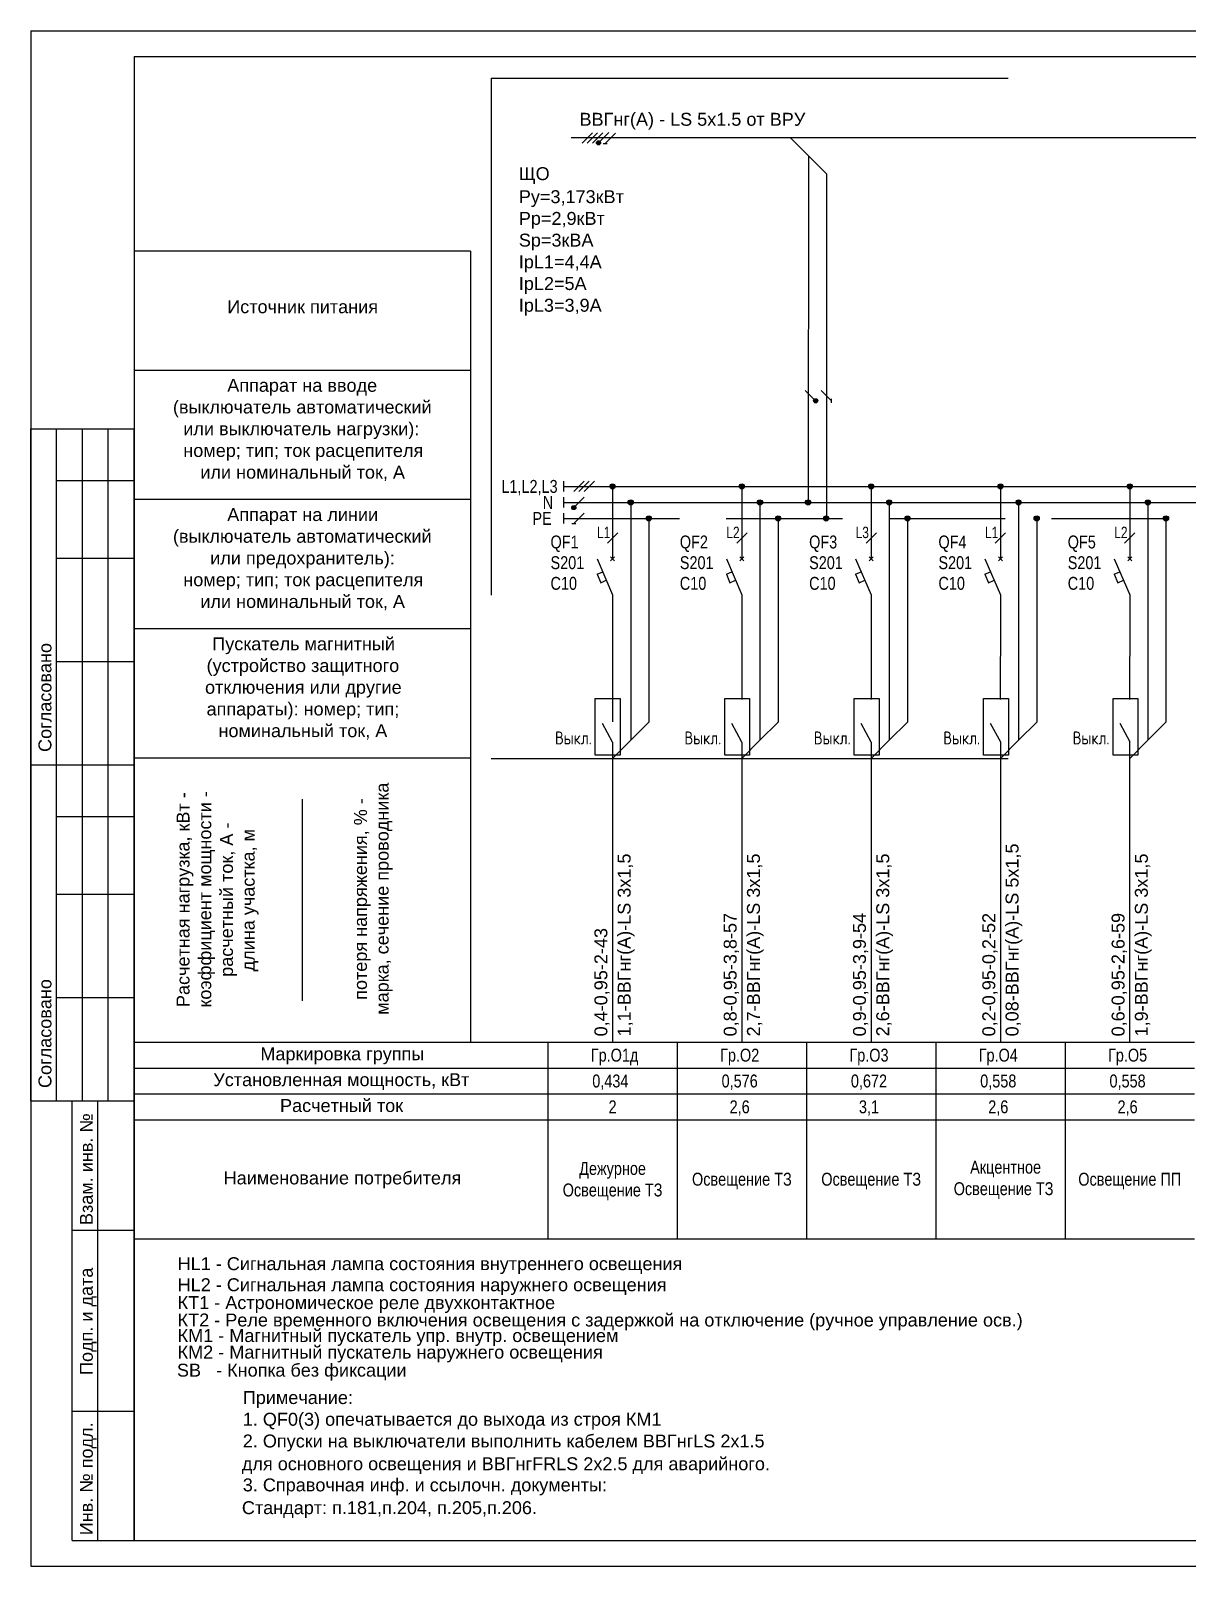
# Model space of a CAD drawing. Header units: metres. Extents: x -1525 to -1043, y -1331 to -1144.
# Drawn here: x -1460.46 to -1438.1, y -1264.82 to -1235.12 of the extents above; entities that cross this region are included whole.
import ezdxf
from ezdxf.enums import TextEntityAlignment as Align

# ---------------------------------------------------------------- set-up
doc = ezdxf.new("R2010")
doc.units = ezdxf.units.M
doc.header["$MEASUREMENT"] = 0
for name, pattern in [('DGN Style 3', [3.145849, 2.247035, -0.898814]), ('ELPROJECT1', [15, 10, -5]), ('невидимая2', [4.7625, 3.175, -1.5875])]:
    doc.linetypes.add(name, pattern=pattern)
for name, color, linetype in [('04-ЭО_схема', 250, 'Continuous'), ('ELPROJECT', 7, 'Continuous'), ('ЭО-ЭМ', 7, 'Continuous')]:
    doc.layers.add(name, color=color, linetype=linetype)
doc.styles.add('ELPROJECT', font='Arial')
doc.styles.add('Times', font='CS_Gost2304.shx')

# ---------------------------------------------------------------- blocks, each defined once
blk = doc.blocks.new('BLOCK_SWITCH_LINE')
for p, q in [((0, 0), (0, -4)), ((-3, -4), (0, -11)), ((0, -11), (0, -14.5))]:
    blk.add_line(p, q)
blk = doc.blocks.new('BLOCK_SWITCH')
for p, q in [((-0.4, -4.4), (0.4, -3.6)), ((-0.4, -3.6), (0.4, -4.4))]:
    blk.add_line(p, q)
blk.add_blockref('BLOCK_SWITCH_LINE', (0, 0))
blk = doc.blocks.new('BLOCK_AUTOMATIC')
for p, q in [((-3, -7), (-1.9138, -6.5345)), ((-3, -7), (-2.3, -8.6333)), ((-2.3, -8.6333), (-1.2138, -8.1678))]:
    blk.add_line(p, q)
blk.add_blockref('BLOCK_SWITCH', (0, 0))
blk = doc.blocks.new('BLOCK_DOT')
for radius in [0.5, 0.4, 0.3, 0.2, 0.1, 0]:
    blk.add_circle((0, 0), radius)

msp = doc.modelspace()

# ---------------------------------------------------------------- linework, layer by layer
for p, q in [((-1449.21206991, -1248.05705291), (-1449.21206991, -1248.49255302)), ((-1449.21206991, -1248.05882714), (-1449.21206991, -1248.47106346))]:
    msp.add_line(p, q)
at = {"color": 0, "ltscale": 200}
for p, q in [((-1449.21191275, -1248.8813341), (-1449.40669765, -1248.51971653)), ((-1446.70964026, -1248.8813341), (-1446.90442516, -1248.51971653)), ((-1444.20736777, -1248.8813341), (-1444.40215267, -1248.51971653)), ((-1441.70509528, -1248.8813341), (-1441.89988018, -1248.51971653)), ((-1439.20282279, -1248.8813341), (-1439.39760769, -1248.51971653))]:
    msp.add_line(p, q, dxfattribs=at)
at = {"layer": '04-ЭО_схема', "color": 7, "linetype": 'невидимая2', "ltscale": 100}
for points in [[(-1449.54267373, -1248.03993443), (-1449.06121229, -1248.03993443), (-1449.06121229, -1249.13412551), (-1449.54267373, -1249.13412551)], [(-1447.04040124, -1248.03993443), (-1446.5589398, -1248.03993443), (-1446.5589398, -1249.13412551), (-1447.04040124, -1249.13412551)], [(-1444.53812875, -1248.03993443), (-1444.05666731, -1248.03993443), (-1444.05666731, -1249.13412551), (-1444.53812875, -1249.13412551)], [(-1442.03585626, -1248.03993443), (-1441.55439482, -1248.03993443), (-1441.55439482, -1249.13412551), (-1442.03585626, -1249.13412551)], [(-1439.53358377, -1248.03993443), (-1439.05212233, -1248.03993443), (-1439.05212233, -1249.13412551), (-1439.53358377, -1249.13412551)]]:
    msp.add_lwpolyline(points, close=True, dxfattribs=at)
at = {"layer": 'ELPROJECT'}
for p, q in [((-1460.45917925, -1235.12265757), (-1418.45917925, -1235.12265757)), ((-1460.45917925, -1235.12265757), (-1460.45917925, -1264.82265757)), ((-1458.45917925, -1235.62265757), (-1451.95917925, -1235.62265757)), ((-1458.45917925, -1235.62265757), (-1458.45917925, -1237.92265757)), ((-1458.45917925, -1235.62265757), (-1418.95917925, -1235.62265757)), ((-1458.45917925, -1235.62265757), (-1458.45917925, -1264.32265757)), ((-1449.79852957, -1237.2952216), (-1449.59852957, -1237.0952216)), ((-1449.69852957, -1237.2952216), (-1449.49852957, -1237.0952216)), ((-1449.59852957, -1237.2952216), (-1449.39852957, -1237.0952216)), ((-1449.48092005, -1237.29168255), (-1449.28092005, -1237.09168255)), ((-1449.35234354, -1237.30318283), (-1449.15234354, -1237.10318283)), ((-1445.77042591, -1237.19398471), (-1445.42042591, -1237.54398471)), ((-1449.39234354, -1237.30318283), (-1449.31234354, -1237.30318283)), ((-1445.42042591, -1237.54398471), (-1445.43042591, -1244.24669162)), ((-1445.42042591, -1237.54398471), (-1445.07042591, -1237.89398471)), ((-1445.07042591, -1237.89398471), (-1445.07042591, -1244.55588942)), ((-1458.45917925, -1237.92265757), (-1458.45917925, -1240.42265757)), ((-1451.95917925, -1239.38625305), (-1458.45917925, -1239.38625305)), ((-1451.95917925, -1239.38625305), (-1451.95917925, -1241.68625305)), ((-1458.45917925, -1240.42265757), (-1458.45917925, -1242.92265757)), ((-1458.45917925, -1241.68625305), (-1451.95917925, -1241.68625305)), ((-1451.95917925, -1241.68625305), (-1451.95917925, -1244.18625305)), ((-1445.2836376, -1242.28040026), (-1445.4836376, -1242.08040026)), ((-1444.9736376, -1242.28040026), (-1445.1736376, -1242.08040026)), ((-1444.9736376, -1242.32040026), (-1444.9736376, -1242.24040026)), ((-1460.45917925, -1242.82265757), (-1458.45917925, -1242.82265757)), ((-1460.45917925, -1249.32265757), (-1460.45917925, -1242.82265757)), ((-1459.95917925, -1249.32265757), (-1459.95917925, -1242.82265757)), ((-1459.45917925, -1249.32265757), (-1459.45917925, -1242.82265757)), ((-1458.95917925, -1249.32265757), (-1458.95917925, -1242.82265757)), ((-1458.45917925, -1249.32265757), (-1458.45917925, -1242.82265757)), ((-1458.45917925, -1242.92265757), (-1458.45917925, -1245.42265757)), ((-1459.95917925, -1243.82265757), (-1458.45917925, -1243.82265757)), ((-1450.15917925, -1243.83625305), (-1450.15917925, -1244.03625305)), ((-1450.15917925, -1243.93625305), (-1430.42065116, -1243.93625305)), ((-1449.95917925, -1244.03625305), (-1449.75917925, -1243.83625305)), ((-1449.85917925, -1244.03625305), (-1449.65917925, -1243.83625305)), ((-1449.75917925, -1244.03625305), (-1449.55917925, -1243.83625305)), ((-1449.20917925, -1243.93625305), (-1449.20917925, -1244.93625305)), ((-1446.70917925, -1243.93625305), (-1446.70917925, -1244.93625305)), ((-1444.20917925, -1243.93625305), (-1444.20917925, -1244.93625305)), ((-1441.70917925, -1243.93625305), (-1441.70917925, -1244.93625305)), ((-1439.20917925, -1243.93625305), (-1439.20917925, -1244.93625305)), ((-1458.45917925, -1244.18625305), (-1451.95917925, -1244.18625305)), ((-1451.95917925, -1244.18625305), (-1451.95917925, -1246.68625305)), ((-1450.15917925, -1244.14625305), (-1450.15917925, -1244.34625305)), ((-1449.95917925, -1244.34625305), (-1449.75917925, -1244.14625305)), ((-1448.85917925, -1244.24625305), (-1448.85917925, -1248.84625305)), ((-1446.35917925, -1244.24625305), (-1446.35917925, -1248.84625305)), ((-1443.85917925, -1244.24625305), (-1443.85917925, -1248.84625305)), ((-1441.35917925, -1244.24625305), (-1441.35917925, -1248.84625305)), ((-1438.85917925, -1244.24625305), (-1438.85917925, -1248.84625305)), ((-1450.15917925, -1244.45625305), (-1450.15917925, -1244.65625305)), ((-1449.99917925, -1244.65625305), (-1449.91917925, -1244.65625305)), ((-1449.95917925, -1244.65625305), (-1449.75917925, -1244.45625305)), ((-1448.50917925, -1244.55625305), (-1448.50917925, -1248.49625305)), ((-1446.00917925, -1244.55625305), (-1446.00917925, -1248.49625305)), ((-1443.50917925, -1244.55625305), (-1443.50917925, -1248.49625305)), ((-1441.00917925, -1244.55625305), (-1441.00917925, -1248.49625305)), ((-1438.50917925, -1244.55625305), (-1438.50917925, -1248.49625305)), ((-1449.30917925, -1245.03625305), (-1449.10917925, -1244.83625305)), ((-1446.80917925, -1245.03625305), (-1446.60917925, -1244.83625305)), ((-1444.30917925, -1245.03625305), (-1444.10917925, -1244.83625305)), ((-1441.80917925, -1245.03625305), (-1441.60917925, -1244.83625305)), ((-1439.30917925, -1245.03625305), (-1439.10917925, -1244.83625305)), ((-1459.95917925, -1245.32265757), (-1458.45917925, -1245.32265757)), ((-1458.45917925, -1245.42265757), (-1458.45917925, -1250.92265757)), ((-1458.45917925, -1246.68625305), (-1451.95917925, -1246.68625305)), ((-1451.95917925, -1246.68625305), (-1451.95917925, -1249.18625305)), ((-1459.95917925, -1247.32265757), (-1458.45917925, -1247.32265757)), ((-1448.85917925, -1248.84625305), (-1448.50917925, -1248.49625305)), ((-1446.35917925, -1248.84625305), (-1446.00917925, -1248.49625305)), ((-1443.85917925, -1248.84625305), (-1443.50917925, -1248.49625305)), ((-1441.35917925, -1248.84625305), (-1441.00917925, -1248.49625305)), ((-1438.85917925, -1248.84625305), (-1438.50917925, -1248.49625305)), ((-1449.20917925, -1249.19625305), (-1448.85917925, -1248.84625305)), ((-1446.70917925, -1249.19625305), (-1446.35917925, -1248.84625305)), ((-1444.20917925, -1249.19625305), (-1443.85917925, -1248.84625305)), ((-1441.70917925, -1249.19625305), (-1441.35917925, -1248.84625305)), ((-1439.20917925, -1249.19625305), (-1438.85917925, -1248.84625305)), ((-1460.45917925, -1249.32265757), (-1458.45917925, -1249.32265757)), ((-1460.45917925, -1255.82265757), (-1460.45917925, -1249.32265757)), ((-1460.45917925, -1249.32265757), (-1458.45917925, -1249.32265757)), ((-1459.95917925, -1255.82265757), (-1459.95917925, -1249.32265757)), ((-1459.45917925, -1255.82265757), (-1459.45917925, -1249.32265757)), ((-1458.95917925, -1255.82265757), (-1458.95917925, -1249.32265757)), ((-1458.45917925, -1249.18625305), (-1451.95917925, -1249.18625305)), ((-1458.45917925, -1255.82265757), (-1458.45917925, -1249.32265757)), ((-1451.95917925, -1249.18625305), (-1451.95917925, -1254.68625305)), ((-1455.20917925, -1249.98625305), (-1455.20917925, -1253.88625305)), ((-1459.95917925, -1250.32265757), (-1458.45917925, -1250.32265757)), ((-1458.45917925, -1250.92265757), (-1458.45917925, -1257.02265757)), ((-1459.95917925, -1251.82265757), (-1458.45917925, -1251.82265757)), ((-1459.95917925, -1253.82265757), (-1458.45917925, -1253.82265757)), ((-1458.45917925, -1254.68625305), (-1451.95917925, -1254.68625305)), ((-1451.95917925, -1254.68625305), (-1450.45917925, -1254.68625305)), ((-1450.45917925, -1254.68625305), (-1450.45917925, -1258.48625305)), ((-1450.45917925, -1254.68625305), (-1447.95917925, -1254.68625305)), ((-1447.95917925, -1254.68625305), (-1447.95917925, -1258.48625305)), ((-1447.95917925, -1254.68625305), (-1445.45917925, -1254.68625305)), ((-1445.45917925, -1254.68625305), (-1445.45917925, -1258.48625305)), ((-1445.45917925, -1254.68625305), (-1442.95917925, -1254.68625305)), ((-1442.95917925, -1254.68625305), (-1442.95917925, -1258.48625305)), ((-1442.95917925, -1254.68625305), (-1440.45917925, -1254.68625305)), ((-1440.45917925, -1254.68625305), (-1440.45917925, -1258.48625305)), ((-1440.45917925, -1254.68625305), (-1437.95917925, -1254.68625305)), ((-1458.45917925, -1255.18625305), (-1450.45917925, -1255.18625305)), ((-1450.45917925, -1255.18625305), (-1447.95917925, -1255.18625305)), ((-1447.95917925, -1255.18625305), (-1445.45917925, -1255.18625305)), ((-1445.45917925, -1255.18625305), (-1442.95917925, -1255.18625305)), ((-1442.95917925, -1255.18625305), (-1440.45917925, -1255.18625305)), ((-1440.45917925, -1255.18625305), (-1437.95917925, -1255.18625305)), ((-1458.45917925, -1255.68625305), (-1450.45917925, -1255.68625305)), ((-1450.45917925, -1255.68625305), (-1447.95917925, -1255.68625305)), ((-1447.95917925, -1255.68625305), (-1445.45917925, -1255.68625305)), ((-1445.45917925, -1255.68625305), (-1442.95917925, -1255.68625305)), ((-1442.95917925, -1255.68625305), (-1440.45917925, -1255.68625305)), ((-1440.45917925, -1255.68625305), (-1437.95917925, -1255.68625305)), ((-1460.45917925, -1255.82265757), (-1458.45917925, -1255.82265757)), ((-1459.65917925, -1255.82265757), (-1458.45917925, -1255.82265757)), ((-1459.65917925, -1264.32265757), (-1459.65917925, -1255.82265757)), ((-1459.15917925, -1264.32265757), (-1459.15917925, -1255.82265757)), ((-1458.45917925, -1264.32265757), (-1458.45917925, -1255.82265757)), ((-1458.45917925, -1256.18625305), (-1450.45917925, -1256.18625305)), ((-1450.45917925, -1256.18625305), (-1447.95917925, -1256.18625305)), ((-1447.95917925, -1256.18625305), (-1445.45917925, -1256.18625305)), ((-1445.45917925, -1256.18625305), (-1442.95917925, -1256.18625305)), ((-1442.95917925, -1256.18625305), (-1440.45917925, -1256.18625305)), ((-1440.45917925, -1256.18625305), (-1437.95917925, -1256.18625305)), ((-1459.65917925, -1258.32265757), (-1458.45917925, -1258.32265757)), ((-1458.45917925, -1258.48625305), (-1450.45917925, -1258.48625305)), ((-1450.45917925, -1258.48625305), (-1447.95917925, -1258.48625305)), ((-1447.95917925, -1258.48625305), (-1445.45917925, -1258.48625305)), ((-1445.45917925, -1258.48625305), (-1442.95917925, -1258.48625305)), ((-1442.95917925, -1258.48625305), (-1440.45917925, -1258.48625305)), ((-1440.45917925, -1258.48625305), (-1437.95917925, -1258.48625305)), ((-1459.65917925, -1261.82265757), (-1458.45917925, -1261.82265757)), ((-1459.65917925, -1264.32265757), (-1458.45917925, -1264.32265757)), ((-1458.45917925, -1264.32265757), (-1418.95917925, -1264.32265757)), ((-1460.45917925, -1264.82265757), (-1418.45917925, -1264.82265757))]:
    msp.add_line(p, q, dxfattribs=at)
at = {"layer": 'ELPROJECT', "color": 7, "linetype": 'ELPROJECT1'}
for p, q in [((-1451.55917925, -1236.04079828), (-1419.55917925, -1236.04079828)), ((-1451.55917925, -1236.04079828), (-1451.55917925, -1249.19625305)), ((-1451.55917925, -1249.19625305), (-1419.55917925, -1249.19625305))]:
    msp.add_line(p, q, dxfattribs=at)
at = {"layer": 'ELPROJECT', "color": 7, "linetype": 'ByBlock'}
msp.add_line((-1450.15917925, -1244.24625305), (-1419.82524675, -1244.24625305), dxfattribs=at)
at = {"layer": 'ELPROJECT', "color": 7, "linetype": 'DGN Style 3'}
msp.add_line((-1450.15917925, -1244.55625305), (-1419.82524675, -1244.55625305), dxfattribs=at)
at = {"layer": 'ELPROJECT'}
for centre, radius in [((-1449.48092005, -1237.29168255), 0.04), ((-1449.48092005, -1237.29168255), 0.03), ((-1449.48092005, -1237.29168255), 0.02), ((-1449.48092005, -1237.29168255), 0.01), ((-1449.48092005, -1237.29168255), 0), ((-1445.2836376, -1242.28040026), 0.04), ((-1445.2836376, -1242.28040026), 0.03), ((-1445.2836376, -1242.28040026), 0.02), ((-1445.2836376, -1242.28040026), 0.01), ((-1445.2836376, -1242.28040026), 0), ((-1449.95917925, -1244.34625305), 0.04), ((-1449.95917925, -1244.34625305), 0.03), ((-1449.95917925, -1244.34625305), 0.02), ((-1449.95917925, -1244.34625305), 0.01), ((-1449.95917925, -1244.34625305), 0)]:
    msp.add_circle(centre, radius, dxfattribs=at)
at = {"layer": 'ЭО-ЭМ'}
for p, q in [((-1428.02197551, -1237.19141507), (-1450.00818, -1237.19188706)), ((-1449.20917925, -1246.38625305), (-1449.21206991, -1248.05705291)), ((-1446.70917925, -1246.38625305), (-1446.71206991, -1248.05705291)), ((-1444.20917925, -1246.38625305), (-1444.21206991, -1248.05705291)), ((-1441.70917925, -1246.38625305), (-1441.71206991, -1248.05705291)), ((-1439.20917925, -1246.38625305), (-1439.21206991, -1248.05705291)), ((-1449.21191275, -1248.8813341), (-1449.21191275, -1254.68625305)), ((-1446.71191275, -1248.8813341), (-1446.71191275, -1254.68625305)), ((-1444.21191275, -1248.8813341), (-1444.21191275, -1254.68625305)), ((-1441.71191275, -1248.8813341), (-1441.71191275, -1254.68625305)), ((-1439.21191275, -1248.8813341), (-1439.21191275, -1254.68625305))]:
    msp.add_line(p, q, dxfattribs=at)

# ---------------------------------------------------------------- block references
at = {"layer": 'ELPROJECT', "xscale": 0.1, "yscale": 0.1, "zscale": 0.1}
for name, p in [('BLOCK_DOT', (-1449.20917925, -1243.93625305)), ('BLOCK_DOT', (-1446.70917925, -1243.93625305)), ('BLOCK_DOT', (-1444.20917925, -1243.93625305)), ('BLOCK_DOT', (-1441.70917925, -1243.93625305)), ('BLOCK_DOT', (-1439.20917925, -1243.93625305)), ('BLOCK_DOT', (-1448.85917925, -1244.24625305)), ('BLOCK_DOT', (-1446.35917925, -1244.24625305)), ('BLOCK_DOT', (-1445.43042525, -1244.24625305)), ('BLOCK_DOT', (-1443.85917925, -1244.24625305)), ('BLOCK_DOT', (-1441.35917925, -1244.24625305)), ('BLOCK_DOT', (-1438.85917925, -1244.24625305)), ('BLOCK_DOT', (-1448.50917925, -1244.55625305)), ('BLOCK_DOT', (-1446.00917925, -1244.55625305)), ('BLOCK_DOT', (-1445.08042525, -1244.55625305)), ('BLOCK_DOT', (-1443.50917925, -1244.55625305)), ('BLOCK_DOT', (-1441.00917925, -1244.55625305)), ('BLOCK_DOT', (-1438.50917925, -1244.55625305)), ('BLOCK_AUTOMATIC', (-1449.20917925, -1244.93625305)), ('BLOCK_AUTOMATIC', (-1446.70917925, -1244.93625305)), ('BLOCK_AUTOMATIC', (-1444.20917925, -1244.93625305)), ('BLOCK_AUTOMATIC', (-1441.70917925, -1244.93625305)), ('BLOCK_AUTOMATIC', (-1439.20917925, -1244.93625305))]:
    msp.add_blockref(name, p, dxfattribs=at)

# ---------------------------------------------------------------- texts
at = {"layer": 'ELPROJECT', "style": 'ELPROJECT'}
for s, p in [('ВВГнг(А) - LS 5х1.5 от ВРУ', (-1449.84866566, -1236.96080516)), ('ЩО', (-1451.02444949, -1238.01229138)), ('Pу=3,173кВт', (-1451.02169668, -1238.45802728)), ('Pр=2,9кВт', (-1451.02169668, -1238.87802728)), ('Sр=3кВА', (-1451.02169668, -1239.29802728)), ('IрL1=4,4А', (-1451.02169668, -1239.71802728)), ('IрL2=5А', (-1451.02169668, -1240.13802728)), ('Источник питания', (-1456.65917925, -1240.58625305)), ('IрL3=3,9А', (-1451.02169668, -1240.55802728)), ('Аппарат на вводе', (-1456.65917925, -1242.10625305)), ('(выключатель автоматический', (-1457.70917925, -1242.52625305)), ('или выключатель нагрузки): ', (-1457.50917925, -1242.94625305)), ('номер; тип; ток расцепителя', (-1457.50917925, -1243.36625305)), ('или номинальный ток, А', (-1457.17917925, -1243.78625305)), ('Аппарат на линии', (-1456.65917925, -1244.60625305)), ('(выключатель автоматический', (-1457.70917925, -1245.02625305)), ('или предохранитель):', (-1456.98917925, -1245.44625305)), ('номер; тип; ток расцепителя', (-1457.50917925, -1245.86625305)), ('или номинальный ток, А', (-1457.17917925, -1246.28625305)), ('Пускатель магнитный', (-1456.94917925, -1247.10625305)), ('(устройство защитного', (-1457.05917925, -1247.52625305)), ('отключения или другие', (-1457.08917925, -1247.94625305)), ('аппараты): номер; тип;', (-1457.05917925, -1248.36625305)), ('номинальный ток, А', (-1456.82917925, -1248.78625305)), ('Маркировка группы', (-1456.01917925, -1255.03625305)), ('Установленная мощность, кВт', (-1456.92917925, -1255.53625305)), ('Расчетный ток', (-1455.63917925, -1256.03625305)), ('Наименование потребителя', (-1456.72917925, -1257.43625305)), ('HL1 - Сигнальная лампа состояния внутреннего освещения', (-1457.61858861, -1259.09492295)), ('HL2 - Сигнальная лампа состояния наружнего освещения', (-1457.61858861, -1259.50234694)), ('КТ1 - Астрономическое реле двухконтактное', (-1457.61858861, -1259.8474639)), ('КT2 - Реле временного включения освещения с задержкой на отключение (ручное управление осв.)', (-1457.61858861, -1260.18413929)), ('КM1 - Магнитный пускатель упр. внутр. освещением', (-1457.61858861, -1260.4848437)), ('КМ2 - Магнитный пускатель наружнего освещения', (-1457.61858861, -1260.80530936)), ('SB   - Кнопка без фиксации', (-1457.63180787, -1261.15445765)), ('Примечание:', (-1456.35917925, -1261.6843307)), ('1. QF0(3) опечатывается до выхода из строя КМ1', (-1456.35917925, -1262.1043307)), ('2. Опуски на выключатели выполнить кабелем ВВГнгLS 2x1.5', (-1456.35917925, -1262.5243307)), ('для основного освещения и ВВГнгFRLS 2x2.5 для аварийного.', (-1456.3765877, -1262.96492885)), ('3. Справочная инф. и ссылочн. документы: ', (-1456.35917925, -1263.3737073)), ('Стандарт: п.181,п.204, п.205,п.206.', (-1456.3765877, -1263.81430544))]:
    msp.add_text(s, height=0.25, dxfattribs=at).set_placement(p)
for s, height, width, p in [('L1,L2,L3', 0.25, 0.8, (-1451.35917925, -1244.06125305)), ('N', 0.25, 0.8, (-1450.55917925, -1244.37125305)), ('PE', 0.25, 0.8, (-1450.75917925, -1244.68125305)), ('L1', 0.22, 0.75, (-1449.50917925, -1244.93625305)), ('L2', 0.22, 0.75, (-1447.00917925, -1244.93625305)), ('L3', 0.22, 0.75, (-1444.50917925, -1244.93625305)), ('L1', 0.22, 0.75, (-1442.00917925, -1244.93625305)), ('L2', 0.22, 0.75, (-1439.50917925, -1244.93625305)), ('QF1', 0.25, 0.8, (-1450.40917925, -1245.13625305)), ('QF2', 0.25, 0.8, (-1447.90917925, -1245.13625305)), ('QF3', 0.25, 0.8, (-1445.40917925, -1245.13625305)), ('QF4', 0.25, 0.8, (-1442.90917925, -1245.13625305)), ('QF5', 0.25, 0.8, (-1440.40917925, -1245.13625305)), ('S201', 0.25, 0.8, (-1450.40917925, -1245.53625305)), ('S201', 0.25, 0.8, (-1447.90917925, -1245.53625305)), ('S201', 0.25, 0.8, (-1445.40917925, -1245.53625305)), ('S201', 0.25, 0.8, (-1442.90917925, -1245.53625305)), ('S201', 0.25, 0.8, (-1440.40917925, -1245.53625305)), ('C10', 0.25, 0.8, (-1450.40917925, -1245.93625305)), ('C10', 0.25, 0.8, (-1447.90917925, -1245.93625305)), ('C10', 0.25, 0.8, (-1445.40917925, -1245.93625305)), ('C10', 0.25, 0.8, (-1442.90917925, -1245.93625305)), ('C10', 0.25, 0.8, (-1440.40917925, -1245.93625305)), ('Гр.О1д', 0.25, 0.8, (-1449.63034925, -1255.06125305)), ('Гр.О2', 0.25, 0.8, (-1447.13034925, -1255.06125305)), ('Гр.О3', 0.25, 0.8, (-1444.63034925, -1255.06125305)), ('Гр.О4', 0.25, 0.8, (-1442.13034925, -1255.06125305)), ('Гр.О5', 0.25, 0.8, (-1439.63034925, -1255.06125305)), ('0,434', 0.25, 0.8, (-1449.60144925, -1255.56125305)), ('0,576', 0.25, 0.8, (-1447.10144925, -1255.56125305)), ('0,672', 0.25, 0.8, (-1444.60144925, -1255.56125305)), ('0,558', 0.25, 0.8, (-1442.10144925, -1255.56125305)), ('0,558', 0.25, 0.8, (-1439.60144925, -1255.56125305)), ('2', 0.25, 0.8, (-1449.28687925, -1256.06125305)), ('2,6', 0.25, 0.8, (-1446.94604925, -1256.06125305)), ('3,1', 0.25, 0.8, (-1444.44604925, -1256.06125305)), ('2,6', 0.25, 0.8, (-1441.94604925, -1256.06125305)), ('2,6', 0.25, 0.8, (-1439.44604925, -1256.06125305)), ('Дежурное', 0.25, 0.8, (-1449.85540925, -1257.25292305)), ('Акцентное', 0.25, 0.8, (-1442.29558998, -1257.22792057)), ('Освещение ТЗ', 0.25, 0.8, (-1450.17359925, -1257.66958305)), ('Освещение ТЗ', 0.25, 0.8, (-1447.67359925, -1257.46125305)), ('Освещение ТЗ', 0.25, 0.8, (-1445.17359925, -1257.46125305)), ('Освещение ТЗ', 0.25, 0.8, (-1442.61377998, -1257.64458057)), ('Освещение ПП', 0.25, 0.8, (-1440.20461925, -1257.46125305))]:
    msp.add_text(s, height=height, dxfattribs=dict(at, width=width)).set_placement(p)
for s, p in [('Согласовано', (-1460.05917925, -1249.07265757)), ('марка, сечение проводника', (-1453.53917925, -1254.15625305)), ('Расчетная нагрузка, кВт -', (-1457.38917925, -1254.00625305)), ('коэффициент мощности -', (-1456.96917925, -1254.01625305)), ('потеря напряжения, % - ', (-1453.95917925, -1253.86625305)), ('расчетный ток, А - ', (-1456.54917925, -1253.42125305)), ('длина участка, м', (-1456.12917925, -1253.31625305)), ('0,08-ВВГнг(А)-LS 5х1,5', (-1441.36034898, -1254.57398511)), ('1,1-ВВГнг(А)-LS 3х1,5', (-1448.86034898, -1254.57398511)), ('2,7-ВВГнг(А)-LS 3х1,5', (-1446.36034898, -1254.57398511)), ('2,6-ВВГнг(А)-LS 3х1,5', (-1443.86034898, -1254.57398511)), ('1,9-ВВГнг(А)-LS 3х1,5', (-1438.86034898, -1254.57398511)), ('0,8-0,95-3,8-57', (-1446.81034898, -1254.57398511)), ('0,9-0,95-3,9-54', (-1444.31034898, -1254.57398511)), ('0,2-0,95-0,2-52', (-1441.81034898, -1254.57398511)), ('0,6-0,95-2,6-59', (-1439.31034898, -1254.57398511)), ('0,4-0,95-2-43', (-1449.31034898, -1254.57398511)), ('Согласовано', (-1460.05917925, -1255.57265757)), ('Взам. инв. №', (-1459.25917925, -1258.22265757)), ('Подп. и дата', (-1459.25917925, -1261.12265757)), ('Инв. № подл.', (-1459.25917925, -1264.22265757))]:
    msp.add_text(s, height=0.25, rotation=90, dxfattribs=at).set_placement(p)
at = {"layer": 'ЭО-ЭМ', "style": 'Times'}
for p in [(-1449.96621432, -1248.92672727), (-1447.46394183, -1248.92672727), (-1444.96166934, -1248.92672727), (-1442.45939685, -1248.92672727), (-1439.95712435, -1248.92672727)]:
    msp.add_text('Выкл.', height=0.25, dxfattribs=at).set_placement(p, align=Align.CENTER)

doc.saveas('drawing.dxf')
